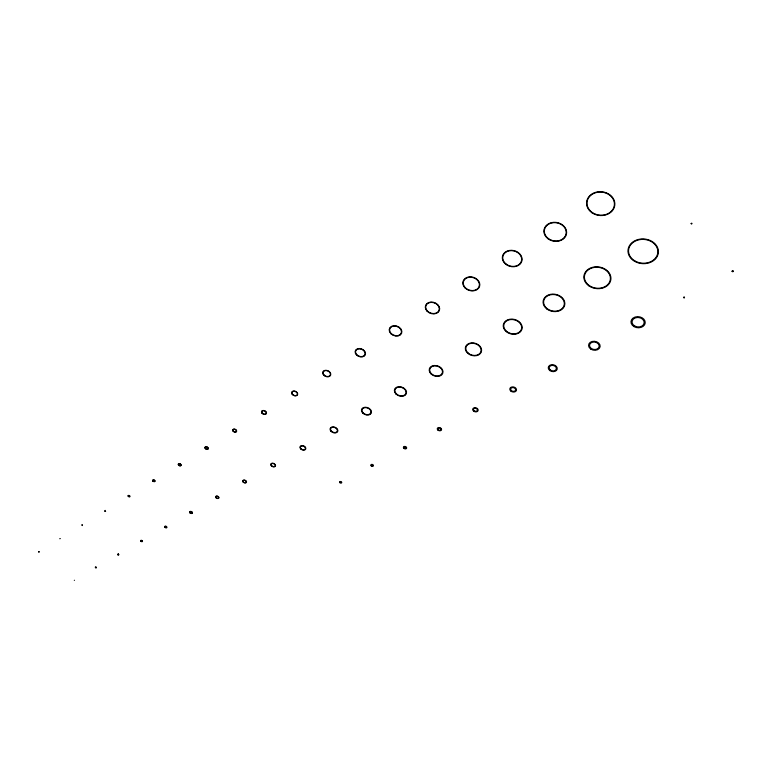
<?xml version="1.0" encoding="UTF-8"?>
<svg xmlns="http://www.w3.org/2000/svg" width="772" height="772" viewBox="0 0 772 772"><rect width="100%" height="100%" fill="white"/><g stroke="black" fill="none" stroke-linecap="round" stroke-linejoin="round"><path stroke-width="1.16" d="M104.674 510.958L105.214 510.398M82.295 525.558L81.668 524.892L82.401 524.728M59.753 538.721L60.284 538.557M691.162 223.658L691.934 223.658L691.683 223.108M683.895 297.741L684.474 297.374L683.818 297.162M684.426 297.577L684.127 297.056M38.619 551.777L39.276 551.922M684.513 297.712L683.963 297.78M74.469 580.283L74.324 580.303M95.94 567.796L95.979 567.246L95.323 567.41M105.6 511.363L105.571 511.46M691.104 223.562L691.683 223.861M95.361 567.034L96.095 567.208M118.232 554.006L117.72 554.653M118.097 554.074L117.769 554.557M118.241 554.865L118.946 554.73L118.348 554.045M105.407 511.46L104.828 511.218M118.415 555L117.759 554.701M95.66 567.825L96.336 567.777L96.017 567.266M39.102 551.777L38.716 552.077M340.037 482.143L341.34 482.51L340.047 482.085M732.136 271.223C733.13 273.037 733.921 269.746 732.155 271.155M128.239 495.856C130.053 498.403 129.928 494.292 128.239 495.856M732.319 271.242L733.207 271.319L732.319 271.242M371.361 465.178C373.185 467.475 373.05 463.547 371.38 465.101M140.832 540.757C142.511 543.005 142.386 539.416 140.832 540.728M164.918 526.707C166.877 529.428 166.984 525.114 164.918 526.668M339.96 482.693A1.071 0.724 20.7 0 0 341.697 482.683A1.071 0.724 20.7 0 0 340.423 481.516A1.071 0.724 20.7 0 0 339.96 482.693M371.236 465.854A1.332 0.917 19.7 0 0 373.397 465.834A1.332 0.917 19.7 0 0 371.843 464.387A1.332 0.917 19.7 0 0 371.236 465.854M403.862 448.3A1.66 1.168 18.5 0 0 406.583 448.262A1.66 1.168 18.5 0 0 404.663 446.438A1.66 1.168 18.5 0 0 403.862 448.3M404.258 448.078A1.09 0.762 18.5 0 0 406.053 448.059A1.09 0.762 18.5 0 0 404.789 446.863A1.09 0.762 18.5 0 0 404.258 448.078M437.936 430.1A2.191 1.563 17.1 0 0 441.497 429.84A2.191 1.563 17.1 0 0 438.834 427.534A2.191 1.563 17.1 0 0 437.936 430.1M438.38 429.821A1.534 1.1 17.1 0 0 440.88 429.637A1.534 1.1 17.1 0 0 439.007 428.026A1.534 1.1 17.1 0 0 438.38 429.821M473.497 410.993A2.77 2.026 15.5 0 0 478.061 410.646A2.77 2.026 15.5 0 0 474.722 407.703A2.77 2.026 15.5 0 0 473.497 410.993M474.018 410.665A2.026 1.476 15.5 0 0 477.347 410.414A2.026 1.476 15.5 0 0 474.915 408.263A2.026 1.476 15.5 0 0 474.018 410.665M510.9 391.115A3.387 2.519 13.6 0 0 516.429 390.362A3.387 2.519 13.6 0 0 512.154 386.926A3.387 2.519 13.6 0 0 510.9 391.115M511.489 390.69A2.509 1.862 13.6 0 0 515.58 390.13A2.509 1.862 13.6 0 0 512.415 387.592A2.509 1.862 13.6 0 0 511.489 390.69M549.867 370.57A4.545 3.435 11.5 0 0 557.191 369.132A4.545 3.435 11.5 0 0 551.208 364.78A4.545 3.435 11.5 0 0 549.867 370.57M550.455 370.087A3.619 2.741 11.5 0 0 556.294 368.939A3.619 2.741 11.5 0 0 551.517 365.465A3.619 2.741 11.5 0 0 550.455 370.087M590.831 349.118A5.838 4.478 8.9 0 0 600.105 346.705A5.838 4.478 8.9 0 0 592.114 341.475A5.838 4.478 8.9 0 0 590.831 349.118M591.42 348.558A4.854 3.725 8.9 0 0 599.14 346.551A4.854 3.725 8.9 0 0 592.481 342.199A4.854 3.725 8.9 0 0 591.42 348.558M634.034 326.614A7.151 5.549 6 0 0 645.209 322.976A7.151 5.549 6 0 0 635.067 317.06A7.151 5.549 6 0 0 634.034 326.614M634.623 325.977A6.108 4.748 6 0 0 644.176 322.87A6.108 4.748 6 0 0 635.501 317.813A6.108 4.748 6 0 0 634.623 325.977M140.88 541.22A0.965 0.579 25.8 0 0 142.424 541.462A0.965 0.579 25.8 0 0 141.411 540.352A0.965 0.579 25.8 0 0 140.88 541.22M164.996 527.324A1.197 0.733 25.4 0 0 166.897 527.527A1.197 0.733 25.4 0 0 165.565 526.186A1.197 0.733 25.4 0 0 164.996 527.324M189.999 512.84A1.476 0.926 25 0 0 192.373 513.091A1.476 0.926 25 0 0 190.732 511.411A1.476 0.926 25 0 0 189.999 512.84M190.182 512.772A1.226 0.772 25 0 0 192.141 512.984A1.226 0.772 25 0 0 190.79 511.585A1.226 0.772 25 0 0 190.182 512.772M216.064 497.766A1.727 1.11 24.5 0 0 218.843 498.046A1.727 1.11 24.5 0 0 216.961 496.068A1.727 1.11 24.5 0 0 216.064 497.766M216.256 497.689A1.448 0.926 24.5 0 0 218.592 497.921A1.448 0.926 24.5 0 0 217.009 496.261A1.448 0.926 24.5 0 0 216.256 497.689M243.199 482.056A1.978 1.303 24 0 0 246.413 482.365A1.978 1.303 24 0 0 244.28 480.078A1.978 1.303 24 0 0 243.199 482.056M243.412 481.979A1.689 1.11 24 0 0 246.143 482.239A1.689 1.11 24 0 0 244.338 480.29A1.689 1.11 24 0 0 243.412 481.979M271.406 465.863A2.499 1.679 23.3 0 0 275.43 466.037A2.499 1.679 23.3 0 0 272.584 463.21A2.499 1.679 23.3 0 0 271.406 465.863M271.638 465.757A2.162 1.448 23.3 0 0 275.122 465.902A2.162 1.448 23.3 0 0 272.661 463.461A2.162 1.448 23.3 0 0 271.638 465.757M300.742 448.889A3.04 2.084 22.5 0 0 305.683 449.072A3.04 2.084 22.5 0 0 302.257 445.608A3.04 2.084 22.5 0 0 300.742 448.889M301.022 448.754A2.644 1.814 22.5 0 0 305.316 448.918A2.644 1.814 22.5 0 0 302.344 445.898A2.644 1.814 22.5 0 0 301.022 448.754M331.043 431.316A4.053 2.837 21.6 0 0 337.673 431.529A4.053 2.837 21.6 0 0 333.186 426.887A4.053 2.837 21.6 0 0 331.043 431.316M331.381 431.152A3.58 2.509 21.6 0 0 337.248 431.345A3.58 2.509 21.6 0 0 333.272 427.234A3.58 2.509 21.6 0 0 331.381 431.152M362.879 413.203A5.163 3.696 20.5 0 0 371.284 413.001A5.163 3.696 20.5 0 0 365.224 407.24A5.163 3.696 20.5 0 0 362.879 413.203M363.216 413.01A4.68 3.349 20.5 0 0 370.83 412.827A4.68 3.349 20.5 0 0 365.339 407.606A4.68 3.349 20.5 0 0 363.216 413.01M396.017 394.058A6.272 4.584 19.3 0 0 406.313 393.759A6.272 4.584 19.3 0 0 399.066 386.714A6.272 4.584 19.3 0 0 396.017 394.058M396.345 393.865A5.8 4.246 19.3 0 0 405.879 393.585A5.8 4.246 19.3 0 0 399.172 387.071A5.8 4.246 19.3 0 0 396.345 393.865M431.287 374.159A7.054 5.279 17.7 0 0 442.8 373.137A7.054 5.279 17.7 0 0 434.202 365.503A7.054 5.279 17.7 0 0 431.287 374.159M431.596 373.957A6.601 4.931 17.7 0 0 442.366 372.992A6.601 4.931 17.7 0 0 434.318 365.851A6.601 4.931 17.7 0 0 431.596 373.957M467.678 353.209A8.28 6.311 15.9 0 0 481.323 351.926A8.28 6.311 15.9 0 0 471.383 342.913A8.28 6.311 15.9 0 0 467.678 353.209M468.006 352.997A7.816 5.954 15.9 0 0 480.888 351.781A7.816 5.954 15.9 0 0 471.499 343.279A7.816 5.954 15.9 0 0 468.006 352.997M506.287 331.622A9.573 7.44 13.6 0 0 521.949 329.19A9.573 7.44 13.6 0 0 509.877 319.241A9.573 7.44 13.6 0 0 506.287 331.622M506.606 331.381A9.1 7.073 13.6 0 0 521.486 329.065A9.1 7.073 13.6 0 0 510.012 319.618A9.1 7.073 13.6 0 0 506.606 331.381M546.952 309.032A10.962 8.666 10.9 0 0 564.679 305.143A10.962 8.666 10.9 0 0 550.262 294.393A10.962 8.666 10.9 0 0 546.952 309.032M547.271 308.752A10.47 8.27 10.9 0 0 564.197 305.036A10.47 8.27 10.9 0 0 550.417 294.779A10.47 8.27 10.9 0 0 547.271 308.752M589.142 286.007A13.578 10.885 7.7 0 0 610.816 279.85A13.578 10.885 7.7 0 0 592.259 267.401A13.578 10.885 7.7 0 0 589.142 286.007M589.451 285.708A13.066 10.48 7.7 0 0 610.305 279.773A13.066 10.48 7.7 0 0 592.442 267.797A13.066 10.48 7.7 0 0 589.451 285.708M634.43 261.197A15.218 12.352 4 0 0 658.342 252.782A15.218 12.352 4 0 0 636.813 239.928A15.218 12.352 4 0 0 634.43 261.197M634.738 260.859A14.697 11.918 4 0 0 657.812 252.733A14.697 11.918 4 0 0 637.025 240.333A14.697 11.918 4 0 0 634.738 260.859M128.345 496.357A1.004 0.618 26.9 0 0 129.937 496.599A1.004 0.618 26.9 0 0 128.885 495.431A1.004 0.618 26.9 0 0 128.345 496.357M152.962 481.043A1.235 0.782 26.6 0 0 154.94 481.332A1.235 0.782 26.6 0 0 153.657 479.875A1.235 0.782 26.6 0 0 152.962 481.043M153.088 481.004A1.062 0.675 26.6 0 0 154.796 481.255A1.062 0.675 26.6 0 0 153.686 480.001A1.062 0.675 26.6 0 0 153.088 481.004M178.564 465.111A1.534 0.994 26.2 0 0 181.034 465.458A1.534 0.994 26.2 0 0 179.461 463.634A1.534 0.994 26.2 0 0 178.564 465.111M178.699 465.062A1.341 0.868 26.2 0 0 180.87 465.371A1.341 0.868 26.2 0 0 179.49 463.769A1.341 0.868 26.2 0 0 178.699 465.062M205.352 448.571A1.785 1.187 25.8 0 0 208.218 448.822A1.785 1.187 25.8 0 0 206.259 446.727A1.785 1.187 25.8 0 0 205.352 448.571M205.487 448.513A1.583 1.052 25.8 0 0 208.035 448.735A1.583 1.052 25.8 0 0 206.298 446.882A1.583 1.052 25.8 0 0 205.487 448.513M233.221 431.249A2.055 1.39 25.2 0 0 236.541 431.529A2.055 1.39 25.2 0 0 234.321 429.097A2.055 1.39 25.2 0 0 233.221 431.249M233.376 431.181A1.843 1.245 25.2 0 0 236.348 431.432A1.843 1.245 25.2 0 0 234.36 429.261A1.843 1.245 25.2 0 0 233.376 431.181M262.123 413.252A2.596 1.795 24.6 0 0 266.34 413.589A2.596 1.795 24.6 0 0 263.59 410.492A2.596 1.795 24.6 0 0 262.123 413.252M262.297 413.174A2.355 1.631 24.6 0 0 266.128 413.483A2.355 1.631 24.6 0 0 263.628 410.675A2.355 1.631 24.6 0 0 262.297 413.174M292.318 394.444A3.156 2.239 23.8 0 0 297.49 394.839A3.156 2.239 23.8 0 0 294.19 391.037A3.156 2.239 23.8 0 0 292.318 394.444M292.52 394.357A2.895 2.055 23.8 0 0 297.259 394.714A2.895 2.055 23.8 0 0 294.228 391.23A2.895 2.055 23.8 0 0 292.52 394.357M323.719 375.115A4.207 3.059 22.9 0 0 330.58 375.24A4.207 3.059 22.9 0 0 325.909 370.299A4.207 3.059 22.9 0 0 323.719 375.115M323.941 374.999A3.889 2.827 22.9 0 0 330.291 375.115A3.889 2.827 22.9 0 0 325.967 370.541A3.889 2.827 22.9 0 0 323.941 374.999M356.384 354.773A5.365 3.995 21.8 0 0 365.224 354.888A5.365 3.995 21.8 0 0 359.347 348.519A5.365 3.995 21.8 0 0 356.384 354.773M356.654 354.628A4.989 3.715 21.8 0 0 364.876 354.734A4.989 3.715 21.8 0 0 359.414 348.819A4.989 3.715 21.8 0 0 356.654 354.628M390.912 333.726A6.514 4.96 20.3 0 0 401.614 333.224A6.514 4.96 20.3 0 0 394.058 325.726A6.514 4.96 20.3 0 0 390.912 333.726M391.182 333.562A6.128 4.671 20.3 0 0 401.257 333.089A6.128 4.671 20.3 0 0 394.145 326.025A6.128 4.671 20.3 0 0 391.182 333.562M427.167 311.241A7.334 5.722 18.6 0 0 439.336 310.595A7.334 5.722 18.6 0 0 430.959 302.074A7.334 5.722 18.6 0 0 427.167 311.241M427.427 311.077A6.967 5.433 18.6 0 0 438.988 310.469A6.967 5.433 18.6 0 0 431.037 302.373A6.967 5.433 18.6 0 0 427.427 311.077M465.304 288.178A8.617 6.861 16.4 0 0 479.518 286.537A8.617 6.861 16.4 0 0 469.154 276.926A8.617 6.861 16.4 0 0 465.304 288.178M465.574 287.995A8.241 6.562 16.4 0 0 479.161 286.422A8.241 6.562 16.4 0 0 469.241 277.235A8.241 6.562 16.4 0 0 465.574 287.995M505.506 264.024A9.968 8.106 13.7 0 0 521.833 261.09A9.968 8.106 13.7 0 0 509.25 250.485A9.968 8.106 13.7 0 0 505.506 264.024M505.766 263.812A9.582 7.788 13.7 0 0 521.457 260.994A9.582 7.788 13.7 0 0 509.356 250.803A9.582 7.788 13.7 0 0 505.766 263.812M547.927 238.683A11.426 9.457 10.2 0 0 566.445 234.119A11.426 9.457 10.2 0 0 551.401 222.674A11.426 9.457 10.2 0 0 547.927 238.683M548.188 238.451A11.02 9.129 10.2 0 0 566.059 234.041A11.02 9.129 10.2 0 0 551.536 222.992A11.02 9.129 10.2 0 0 548.188 238.451M592.037 212.792A14.176 11.908 5.9 0 0 614.724 205.661A14.176 11.908 5.9 0 0 595.347 192.421A14.176 11.908 5.9 0 0 592.037 212.792M592.288 212.532A13.761 11.561 5.9 0 0 614.319 205.603A13.761 11.561 5.9 0 0 595.492 192.759A13.761 11.561 5.9 0 0 592.288 212.532"/></g></svg>
